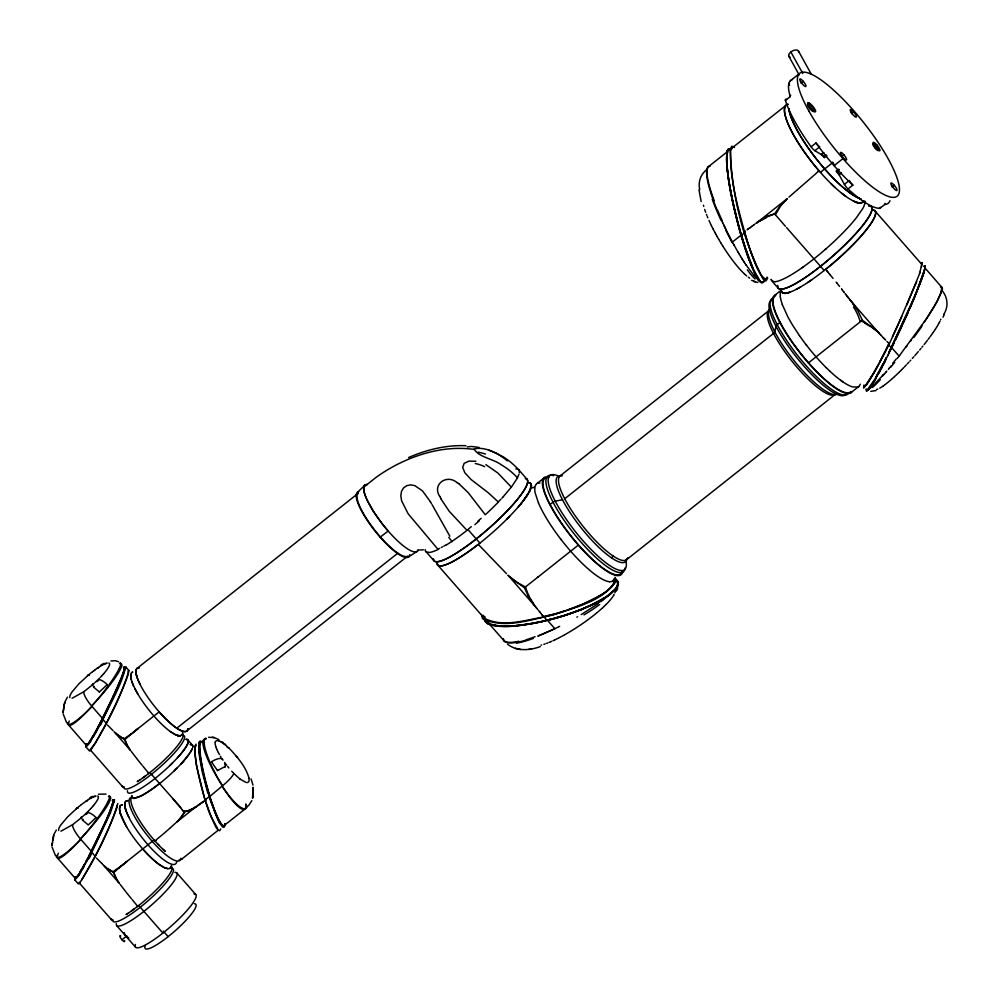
<?xml version="1.0" encoding="UTF-8"?>
<svg xmlns="http://www.w3.org/2000/svg" width="999" height="999" viewBox="0 0 999 999"><rect width="100%" height="100%" fill="white"/><g stroke="black" fill="none" stroke-linecap="round" stroke-linejoin="round"><path stroke-width="1.5" d="M131.856 796.44L131.918 795.791A38.724 7.33 -41.2 0 0 131.856 796.603L132.992 798.189A40.272 7.667 -41.4 0 0 133.866 798.526M726.76 159.828L726.773 158.004A56.931 8.317 76.2 0 1 726.872 155.906M726.76 159.103L726.76 159.028A57.53 8.317 76.4 0 0 726.935 164.123M924.774 268.369L924.774 268.232A56.931 3.834 -65.2 0 0 924.687 267.482L924.662 267.395M726.648 158.629L726.773 155.931M214.435 810.389C215.384 814.235 222.852 832.841 225.362 823.626M781.305 290.222L781.318 290.197A61.376 11.613 -41.2 0 0 781.655 291.958L784.19 293.344L789.21 292.457M52.56 840.646L53.671 835.102M865.434 201.398L863.81 206.593A61.863 11.713 -41.2 0 1 862.686 208.691L856.293 217.869A61.863 11.713 -41.2 0 1 775.773 281.618M98.426 797.352L98.439 797.14A26.686 5.045 -41.2 0 0 97.602 795.953M740.534 233.691C733.591 206.905 725.749 179.183 726.997 151.511M199.413 745.704L200.3 741.645L202.298 742.532M117.82 803.496C109.153 831.593 95.192 858.541 79.421 883.416L78.359 883.915L74.775 879.819L75.225 876.623A36.888 2.697 -64.2 0 0 75.012 877.859M124.113 667.881L125.649 666.77L128.983 670.566C120.317 698.663 106.356 725.611 90.584 750.486L89.523 750.986L85.914 746.84L86.389 743.693M863.798 385.239L863.598 388.149C886.687 356.268 900.536 317.62 916.67 281.656M921.453 267.033L921.652 264.198L875.161 211.126M225.237 823.613L225.15 825.074M864.222 385.502L864.247 385.252A56.531 3.809 -65.2 0 0 865.334 386.163L874.35 372.053M109.59 664.422L109.603 664.21A26.686 5.045 -41.2 0 0 108.766 663.024M119.743 682.342C121.066 679.083 126.773 666.595 123.764 667.569M519.33 472.902L519.155 470.517A61.876 11.701 -41.3 0 0 515.896 468.956M924.649 268.756L924.624 268.931A56.493 3.809 -65.2 0 1 923.625 272.902M726.91 155.345L727.035 154.345A56.493 8.254 76.2 0 1 727.959 151.149M613.324 579.969L614.223 581.918L614.36 580.556M924.962 268.868L916.995 290.896M519.13 470.442L518.656 469.88A67.832 65.022 21.4 0 0 503.421 456.968C494.717 452.372 484.115 446.366 474.075 449.001C478.858 457.467 493.481 458.766 501.573 464.997A67.944 63.774 5.9 0 1 517.395 477.722M182.63 732.954L182.655 732.779A38.724 9.615 51.6 0 1 182.555 733.391M866.633 389.223C865.908 394.78 872.439 383.978 869.954 387.525A62.175 4.196 -65.2 0 1 869.18 388.586A57.28 3.859 -65.2 0 1 867.869 390.047M252.797 787.449L252.897 790.197M215.197 742.432L215.135 743.094A26.736 6.643 51.6 0 0 215.796 746.628M171.453 865.958L171.491 865.621A38.724 9.615 51.6 0 1 171.391 866.32L171.353 866.458M866.033 389.16L866.42 391.084L875.599 378.284M484.915 616.658C482.579 624.425 493.668 625.973 498.963 626.286C510.864 627.072 522.739 625.374 534.403 623.176M120.117 806.093L119.518 809.24L120.579 814.197M131.943 672.464L132.805 672.052A40.647 10.102 51.6 0 0 131.418 672.951A39.972 9.89 51.6 0 0 131.169 673.289L130.694 676.46L131.743 681.268A40.135 9.978 51.6 0 0 133.641 686.076L137.787 693.968M584.165 603.533C595.416 598.126 611.513 591.096 614.323 581.43A56.531 15.609 -16.2 0 0 613.998 578.97L613.91 578.921M484.365 617.02L484.577 620.804L487.749 623.688M536.051 484.34L534.902 486.85L534.802 490.621A61.863 15.372 51.6 0 0 535.127 492.794L538.449 502.909M615.871 591.383A5.332 5.07 12.9 0 0 617.157 585.564L617.195 585.402M617.345 586.8L618.431 582.08L615.409 578.421M781.318 290.746L780.331 292.52L780.231 296.278M86.139 743.768L86.064 746.415L89.51 742.12A42.383 3.097 -64.2 0 0 90.809 740.097M74.975 876.697L74.888 877.909M74.8 877.384L74.9 879.345L78.197 875.499M108.891 814.547L113.661 799.887L112.412 800.699M190.297 744.492L190.372 744.492A40.16 7.605 -41.2 0 1 192.732 747.339L192.832 746.353M202.26 741.957L200 741.046L198.888 742.457L198.851 752.759L202.048 771.053L207.692 792.632M225 825.536L224.188 827.209L222.952 827.272L219.131 822.414L208.991 796.815L204.97 799.999L208.704 811.113L215.697 826.935L217.894 829.932L219.668 830.706L220.779 828.895M726.91 151.798L728.071 149.126L729.894 148.839M764.697 280.806L764.859 280.095M924.924 268.968L925.199 266.146L924.899 268.631M106.369 723.363L102.947 719.442C110.989 702.384 121.528 684.877 125.712 666.845M95.205 856.293L91.783 852.372L110.527 812.649L114.573 799.812L113.049 800.699M616.695 586.925L616.146 587.924A59.116 16.321 -16.2 0 0 616.932 586.463L617.307 585.439M865.234 202.834L864.06 201.323M252.547 798.189L252.897 790.259M136.076 670.154L136.438 669.155A40.472 10.052 51.6 0 1 138.062 667.894L139.123 667.757A40.072 9.953 51.6 0 1 139.435 667.769A39.997 9.94 51.6 0 0 154.071 705.756A39.997 9.94 51.6 0 0 187.862 728.983M253.271 795.004L253.222 787.562M727.147 151.024L726.423 159.291L727.459 172.078M924.762 269.081L916.033 293.256M808.553 104.395L808.928 102.972L810.002 103.634A5.332 1.324 51.6 0 1 814.884 109.203A5.332 1.324 51.6 0 1 814.36 111.501L812.025 110.689A4.271 1.061 51.6 0 1 808.129 106.244A4.271 1.061 51.6 0 1 808.553 104.395L809.627 105.057A4.271 1.061 51.6 0 1 813.536 109.515A4.271 1.061 51.6 0 1 813.111 111.351M809.627 105.057L810.002 103.634M64.985 702.285L64.71 703.121M53.809 835.264L51.873 845.591M923.85 272.715L923.576 273.639M860.289 384.19L859.34 385.989M113.024 803.571L113.224 802.859A36.888 2.697 -64.2 0 0 113.661 800.661M919.542 273.364L922.377 262.6L920.841 263.474M124.176 670.679L124.388 669.929A36.888 2.697 -64.2 0 0 124.825 667.732M924.187 270.991A56.106 3.671 -65.6 0 1 923.513 273.401L923.526 273.214M923.488 273.364L923.376 274.25L923.413 273.601M617.27 585.564L616.907 586.401M923.338 273.838L923.101 274.575M923.201 274.812L923.064 274.7A57.343 3.871 -65.2 0 1 922.277 276.998M922.951 275.587L923.076 275.187A57.53 3.921 -65.2 0 1 921.49 280.007M182.43 733.828L182.442 733.79A39.997 7.567 -41.2 0 1 170.492 753.808A39.997 7.567 -41.2 0 1 137.225 781.643L138.461 780.806M64.61 703.433L64.211 704.62L64.835 702.172M112.3 805.781L112.425 805.394A37.15 2.722 -64.2 0 0 112.912 803.92M618.393 584.315L617.02 587.325M123.389 673.039L123.589 672.464A37.15 2.722 -64.2 0 0 124.076 670.991M112.225 805.968L112 806.605M922.04 277.71L921.415 279.458A58.816 3.971 -65.2 0 1 920.266 282.53M614.922 592.807L614.934 592.744A45.966 10.115 -33.8 0 0 615.197 591.858M727.16 150.974L728.134 149.326L729.757 149.226M763.973 281.031L763.686 281.743M764.572 281.231C757.08 287.949 752.634 264.81 749.562 260.801M921.253 280.457L920.104 283.541M920.204 272.115L906.867 304.87M126.386 679.457L124.4 684.515A41.209 3.009 -64.2 0 1 120.142 694.417L118.644 697.764A44.88 3.284 -64.2 0 1 113.362 709.04L111.663 712.549A46.566 3.409 -64.2 0 1 106.106 723.651L95.429 743.081L90.147 749.675L122.577 786.712M115.222 812.387L113.237 817.444A41.209 3.009 -64.2 0 1 108.991 827.347L107.48 830.693A44.88 3.284 -64.2 0 1 102.21 841.97L100.499 845.479A46.566 3.409 -64.2 0 1 94.942 856.58L81.818 879.819M614.697 578.97L614.522 579.383A61.863 15.372 51.6 0 1 613.873 580.382M920.091 282.992L919.892 284.078M919.954 283.366L919.043 286.313M919.754 283.891L914.11 298.489M122.215 676.223L122.265 676.086A37.95 2.772 -64.2 0 0 123.064 673.963M122.165 676.36L121.841 677.172M919.217 285.277L919.043 285.714A61.064 4.121 -65.2 0 1 917.507 289.61M518.918 474.375L517.42 477.709M110.577 810.389L111.101 809.015A37.95 2.772 -64.2 0 0 111.9 806.892M917.144 290.509L915.921 293.531A63.986 4.321 -65.2 0 1 913.96 298.239M916.47 291.845L913.898 298.626M915.946 293.119L913.261 299.9M119.98 681.793L120.28 681.081A39.361 2.885 -64.2 0 0 121.453 678.171M108.816 814.722L108.541 815.371M940.608 319.792L940.671 319.655A48.526 7.53 -48.6 0 0 940.833 319.243M119.892 681.98L118.282 684.827M913.823 299.163L912.674 301.898M118.956 683.254L119.356 682.292A37.775 2.735 -64.3 0 0 124.201 669.03A38.599 2.81 -64.4 0 0 123.426 667.519M107.88 815.983L109.116 813.998A39.361 2.885 -64.2 0 0 110.29 811.101M108.704 815.034L107.118 817.756M117.932 685.639L119.543 682.879M105.594 821.278L108.379 815.808M914.023 297.702L890.796 348.339M912.075 303.284L912.374 302.585M913.311 299.975L912.287 302.197M912.736 301.348L912.012 302.822A67.32 4.545 -65.2 0 1 909.677 308.229M911.775 303.996L911.475 304.695M118.869 684.477L105.857 712.412M107.705 817.407L89.011 855.781M912.137 302.747L908.341 311.276M911.163 305.407L910.863 306.131M910.551 306.843L910.239 307.567M117.757 686.051L116.758 688.348M909.614 309.016L909.927 308.279M908.978 310.464L909.29 309.74M106.131 820.953L106.331 820.491A41.359 3.022 -64.2 0 0 107.942 816.782M908.178 312.3L895.616 339.76M117.195 688.249L117.495 687.562A41.359 3.022 -64.2 0 0 119.106 683.853M106.031 821.178L105.732 821.865M105.632 822.09L105.32 822.789M907.579 312.987L907.429 313.336A70.617 4.758 -65.2 0 1 904.782 319.255L904.532 319.792M908.366 311.388L883.491 364.41M116.433 689.984L116.059 690.809M104.795 823.975L104.096 825.499M115.609 691.808L115.26 692.569M903.808 321.403L904.132 320.691M114.735 693.731L114.498 694.255M200.037 742.357L199.9 742.657A36.888 5.582 75.2 0 0 199.425 745.366M903.146 322.852L903.72 321.591M113.337 695.941L100.062 723.064M114.073 695.167L113.187 697.09M102.185 828.87L89.473 854.907M102.909 828.096L102.41 829.195M901.81 316.521L892.482 336.576M101.898 830.294L101.573 830.993M112.612 698.338L112.313 698.963M101.448 831.268L101.124 831.967M110.789 702.21L110.439 702.934M99.351 835.713L99.763 834.839A45.729 3.347 -64.2 0 0 100.862 832.529M99.276 835.863L98.889 836.663M894.28 342.57L890.771 349.837M109.952 703.958L109.803 704.245A46.716 3.422 -64.2 0 1 108.654 706.643M98.789 836.887L98.664 837.137A46.716 3.422 -64.2 0 1 97.49 839.572M893.218 344.006L894.055 342.27A74.063 4.995 -65.2 0 0 902.322 324.65M892.719 345.042L893.056 344.355M108.504 706.942L108.142 707.692M97.34 839.872L96.978 840.621M891.895 346.753L892.382 345.729M942.994 317.245L944.105 314.96M107.992 707.991L107.667 708.653M96.828 840.921L96.491 841.62M224.538 825.199L224.663 824.899A36.888 5.582 75.2 0 0 224.962 823.75M888.648 344.268L889.023 343.506L886.987 341.483M891.72 347.09L891.558 347.427A75.437 5.082 -65.2 0 1 888.773 353.084M107.48 709.028L107.505 708.99A47.465 3.472 -64.2 0 1 106.294 711.45L106.219 711.6M96.354 841.882L96.316 841.957A47.465 3.472 -64.2 0 1 95.13 844.38M888.273 345.03L887.349 346.928M889.435 352.56L888.935 353.571M251.835 800.649L248.376 805.943M890.459 349.026L889.26 351.448M106.069 711.9L105.37 713.373M95.055 844.53L94.68 845.279M886.051 349.563L886.413 348.813M887.786 355.894L888.111 355.232M105.769 712.499L101.548 720.891M94.53 845.579L94.193 846.253M119.942 806.405L120.017 806.255A39.873 9.903 51.6 0 1 120.267 805.881L120.492 805.631M105.245 713.548L105.095 713.848A48.014 3.509 -64.2 0 1 101.498 720.891L101.086 721.802M94.081 846.478L93.931 846.777A48.014 3.509 -64.2 0 1 90.347 853.82L88.561 856.643M884.764 352.123L885.126 351.398M884.402 352.847L883.328 354.982A72.852 4.908 -65.2 0 1 880.206 361.076M65.297 701.111L67.47 697.127M54.133 834.04L56.306 830.057M885.614 360.252L885.214 361.026M886.076 357.792L881.23 368.768M884.902 361.65L883.953 363.499M882.879 365.597L883.915 362.849M883.266 364.123L882.791 364.922M101.436 721.041L99.725 723.713M879.857 361.763L879.207 363.012M880.044 361.413L881.081 359.39A73.139 4.933 -65.2 0 0 889.023 343.506M882.379 365.709L881.83 366.745A72.565 4.895 -65.2 0 1 879.607 370.966M882.841 364.098L876.623 375.736M100.911 722.027L98.389 726.236M89.723 855.019L87.238 859.165M517.532 477.822L511.388 487.112L497.814 472.977L485.876 464.647M881.967 367.345L881.368 368.494M100.512 722.789L100.337 723.139A47.727 3.496 -64.2 0 1 99.188 725.299L97.627 727.659M89.348 855.718L89.211 856.006A47.727 3.496 -64.2 0 1 88.024 858.228L86.476 860.589M878.87 363.648L878.795 363.798A70.18 4.733 -65.2 0 1 872.177 375.911M939.222 322.702L938.536 323.976M100.15 723.588L98.064 726.847M88.986 856.518L88.074 858.266M881.355 367.807L876.123 377.497M880.931 369.33L880.219 370.691M183.179 811.101L184.241 812.424L181.356 816.995L184.515 812.175M100.986 723.189L93.282 737.075M89.823 856.118L83.304 866.857M877.721 365.821L875.224 370.467M880.069 370.954L879.245 372.515M87.612 859.028L86.925 860.289M98.389 726.81L96.566 730.281M87.225 859.739L85.439 863.024M614.173 594.442L613.698 595.267M879.22 371.703L875.599 378.434M879.407 371.341L878.97 373.014M97.527 727.859L96.678 729.432M98.089 727.359L98.089 727.359A47.128 3.447 -64.2 0 1 97.003 729.382L96.866 729.62M86.364 860.788L85.614 862.162M522.739 501.486L529.27 491.795L531.368 485.289M529.158 492.007L529.27 491.783A61.364 11.613 -41.2 0 0 531.206 487.087A61.376 11.613 -41.2 0 0 531.031 484.028L531.343 484.99M96.578 729.62L95.954 730.756M878.084 373.801L877.846 374.213A69.992 4.72 -65.2 0 1 875.986 377.585M96.741 729.857L92.22 737.961M95.954 731.268L95.829 731.493A46.204 3.384 -64.2 0 1 94.967 733.029L94.668 733.566M84.79 864.197L84.665 864.422A46.204 3.384 -64.2 0 1 83.816 865.958L83.629 866.283M876.348 376.223L875.549 377.659M84.478 865.921L82.13 870.004M875.873 378.646L870.678 386.65M875.399 379.495L869.829 388.449M94.031 734.702L93.581 735.476M82.867 867.631L82.418 868.406M874.937 379.445L874.562 380.095M170.954 867.419L171.316 866.608L170.604 867.869M93.469 735.664L92.258 737.274M871.79 376.586L870.916 378.059M82.205 868.78L80.931 870.491M124.713 668.843L125.599 668.743M113.436 801.985L113.087 802.06A37.775 2.735 -64.3 0 1 108.179 815.259M113.549 801.772L114.435 801.673M80.057 872.377L85.839 862.312A47.128 3.447 -64.2 0 0 86.913 860.326M92.67 737.037L92.083 737.562A45.23 3.334 -64.4 0 0 95.38 731.942M766.345 217.67L758.428 221.728L766.021 217.32L774.587 213.861L780.256 205.794L787.2 198.664M92.495 737.324L89.336 743.406L85.964 746.927M92.42 737.449L90.06 742.319M81.256 870.379L78.322 876.123L74.838 879.882M732.267 147.914L730.669 150.612C729.62 179.708 738.124 208.242 745.741 236.114M80.844 870.629L80.357 872.052M616.046 588.174L615.884 588.448M91.92 737.849L91.121 739.597M92.308 737.649L91.92 738.298M80.669 870.916L80.095 871.865M767.694 278.072L766.033 280.831L763.411 279.57C742.619 239.835 731.53 193.706 730.194 148.976L731.855 146.216L734.477 147.477M937.199 326.273L936.013 328.196A47.29 7.343 -48.6 0 1 935.126 329.558L934.864 329.945M91.421 738.673L90.946 739.447M196.029 744.13L194.917 745.953L194.618 750.324L196.216 764.447L204.97 799.999M872.651 383.316L871.89 384.565A64.485 4.346 -65.2 0 1 870.828 386.226M80.857 872.127L78.909 875.249M613.561 595.504L613.286 595.941A48.064 10.577 -33.8 0 1 611.6 598.314L610.476 599.712A47.927 10.552 -33.8 0 1 609.627 600.699L608.354 602.11A48.427 10.664 -33.8 0 1 607.504 603.021L606.081 604.47M90.797 739.697L89.985 740.983A38.599 2.81 -64.4 0 1 86.201 743.88M79.833 872.739L78.821 873.913A38.599 2.81 -64.4 0 1 75.062 876.672M182.105 734.502L181.668 735.027M190.222 752.509L192.332 748.576A39.873 7.542 -41.2 0 1 192.058 749.213A40.647 7.692 -41.2 0 1 190.522 752.035L189.51 753.596M926.71 318.431L899.312 355.831M934.527 330.457L933.403 332.13M925.748 319.88L936.737 302.16L941.907 290.384A21.329 20.267 12.9 0 1 943.68 314.46M925.361 320.454L924.162 322.215M89.236 742.532L88.686 743.293M616.845 587.874L606.58 596.603L589.547 605.869A68.531 18.919 -16.2 0 1 585.426 607.667M933.066 332.605L931.867 334.328M921.927 325.462L920.678 327.26M615.746 588.511L615.222 589.21A58.167 16.059 -16.2 0 1 610.077 594.18L609.665 594.492M615.509 588.998L609.765 594.755L600.536 600.761M931.48 334.865L930.032 336.85M77.497 876.273L78.347 875.049A42.383 3.097 -64.2 0 0 79.645 873.026M155.694 840.546L155.719 840.521A6.643 6.256 7.4 0 1 156.106 840.047L156.344 839.797A15.185 14.323 8 0 1 156.756 839.385L162.213 834.877M911.488 339.972L910.589 341.183M929.382 337.749L928.183 339.335M616.47 588.399L605.918 597.514M906.967 345.979L906.293 346.865M927.359 340.409L926.273 341.833A49.063 7.617 -48.6 0 1 924.112 344.568M863.76 201.323L862.936 202.123A61.364 15.247 51.6 0 0 863.835 201.236M105.657 671.353L106.169 670.679A26.511 5.02 -41.2 0 0 109.515 664.872M94.493 804.282L95.017 803.608A26.511 5.02 -41.2 0 0 98.352 797.801M898.863 356.406L899.55 355.532M522.202 502.172L521.053 503.596M898.863 356.406L897.152 358.541M521.828 502.634L520.654 504.083M922.864 346.116L921.94 347.24M520.791 503.921L518.294 506.893M920.941 348.464L919.629 350.037M891.233 365.834L888.923 368.594M763.361 282.292L761.887 282.954L759.839 281.119A57.418 8.379 76.2 0 1 758.953 280.032A62.712 9.153 76.2 0 1 757.167 277.347M92.732 806.393L93.494 805.506M503.234 496.728L510.851 487.662M502.872 497.165L501.935 498.176M889.085 368.394L888.398 369.218M869.367 388.986L868.518 389.872M918.368 351.536L916.62 353.571A49.301 7.655 -48.6 0 1 915.346 355.045L914.822 355.644M179.895 818.818L181.306 817.057L178.072 820.766M179.945 818.755L178.871 819.942M886.85 371.041L885.638 372.452M103.946 673.401L104.645 672.577A26.686 5.045 -41.2 0 0 105.457 671.628M885.788 372.265L885.039 373.139M103.621 673.776L102.934 674.562M92.445 806.73L91.721 807.554M183.928 760.676L180.757 764.198M883.678 374.7L884.602 373.638M884.215 374.088L883.291 375.137M183.254 761.45L189.36 753.795A40.135 7.592 -41.2 0 1 186.513 757.592A40.022 7.58 -41.2 0 1 140.921 796.116L134.091 798.351M883.441 374.962L882.342 376.198M913.81 356.78L912.349 358.416M813.935 175.374L818.169 171.503M182.692 762.087L181.855 762.999M417.57 550.973L418.244 549.775A42.133 10.452 51.7 0 1 382.455 524.113L373.451 511.451L366.958 499.75A42.045 10.452 51.6 0 1 367.145 484.552A42.133 10.452 51.7 0 0 382.455 524.113L388.174 531.043L380.144 537.175M102.647 674.887L101.848 675.749M91.483 807.816L90.722 808.653M596.765 604.183L598.701 602.097A61.863 11.713 -41.2 0 1 596.765 604.183L596.465 604.695M177.372 757.879L179.445 755.556A40.072 7.58 -41.2 0 0 184.84 748.738L186.039 746.915A40.472 7.655 -41.2 0 0 187.849 743.456L188.237 742.232A40.16 7.605 -41.2 0 0 186.226 739.372M875.986 145.879L876.872 144.917M910.738 360.202L909.989 361.014M908.94 362.15L907.267 363.936M906.318 364.947L904.732 366.596M87.288 745.042L87.675 744.605A40.172 2.935 -64.2 0 0 88.524 743.531M509.577 516.396L507.005 518.993M903.958 367.395L901.86 369.53M88.486 810.988L88.973 810.489A26.436 5.007 -41.2 0 0 90.422 808.965M76.086 878.009L76.511 877.534A40.172 2.935 -64.2 0 0 77.36 876.46M500.899 499.225L498.239 501.923L488.411 492.882L471.091 479.532L464.785 472.689L462.687 467.395L464.135 463.361L468.893 461.138L475.811 461.226M172.452 763.024L169.917 765.509M176.935 768.144L174.4 770.629M901.448 369.942L899.512 371.865M923.788 266.221L925.074 265.684L924.225 266.283M177.897 820.941L176.511 822.264M605.756 604.795L604.058 606.443M899.025 372.327L897.127 374.163A50.812 7.892 -48.6 0 1 894.48 376.648M95.167 682.392L97.328 680.344A26.099 4.945 -41.2 0 0 99.326 678.371M357.542 492.245L364.96 485.177M176.661 822.115L196.141 806.668L194.817 807.542A20.28 19.306 13.9 0 1 193.706 808.228L184.653 812.075M870.641 387.849L874.262 384.69M786.762 199.088L780.331 206.368L775.436 214.822L785.376 226.249M603.883 606.618L602.047 608.304M170.192 827.946L175.799 822.876M169.705 828.396L162.849 834.365M613.561 580.694L612.712 581.281M797.602 189.573L813.348 175.861M83.916 815.396L86.164 813.273A26.099 4.945 -41.2 0 0 88.162 811.3M797.364 189.785L788.973 197.103M894.043 377.06L892.095 378.808M83.192 816.058L82.318 816.832A25.075 4.745 -41.2 0 1 81.019 817.981L72.677 824.65M94.268 683.204L93.419 683.965A25.075 4.745 -41.2 0 1 92.183 685.052M601.698 608.628L600.886 609.353A49.763 10.952 -33.8 0 1 597.29 612.449M115.921 870.541L113.649 872.539L115.784 877.721M115.747 870.691L116.583 869.954M127.185 745.242L124.813 739.61L128.496 736.375M116.521 870.004L126.598 861.725M891.57 379.27L889.709 380.881A50.412 7.83 -48.6 0 1 885.326 384.428M826.061 248.763L825.399 249.338M128.821 736.076L129.52 735.476M129.458 735.526L138.199 728.458M118.307 868.456L123.614 864.098M129.67 735.339L137.762 728.795M91.646 685.514L83.841 691.72M92.208 671.952L89.81 673.863A25.899 4.895 -41.2 0 0 88.611 674.849L78.871 683.853L72.015 691.97A27.123 5.132 -41.2 0 0 71.241 693.181L70.33 694.892A29.396 5.557 -41.2 0 0 69.83 696.303L69.805 697.589M468.581 528.958L471.278 526.673M81.044 804.882L78.646 806.792A25.899 4.895 -41.2 0 0 77.46 807.779L67.72 816.782L60.864 824.899A27.123 5.132 -41.2 0 0 60.077 826.111L59.203 827.721A29.396 5.557 -41.2 0 0 58.666 829.232L58.641 830.519M131.493 910.926L132.455 910.126M143.394 777.384L142.695 777.971M363.861 487.087L375.911 477.485A168.481 160.052 12.9 0 1 395.666 465.259C419.518 452.897 446.928 445.591 473.851 449.388M477.984 521.016L481.168 518.381M604.657 598.438L602.859 599.899M596.965 612.712L594.243 614.922A51.099 11.251 -33.8 0 1 567.457 633.179L564.66 634.777M603.458 599.425L602.36 600.299M534.44 487.062L532.966 487.849L531.331 487.225M509.965 577.16L524.438 587.749L537.112 577.747M197.015 806.068L199.276 804.432M869.767 325.562L876.772 330.981L862.312 320.204L808.378 362.949M774.874 295.229L780.581 290.659M602.072 600.524L600.711 601.598L602.434 600.237M538.261 576.848L537.762 577.235L578.346 545.104M132.929 732.629L134.578 731.33M122.103 865.296L127.035 861.388M538.336 576.773L537.487 577.447M790.309 80.832L799.262 73.739M800.986 83.054L803.221 81.294M826.91 155.619L824.487 157.542A5.332 1.324 51.6 0 0 821.428 154.633L814.884 150.674A5.332 1.324 51.6 0 1 811.101 146.816A78.397 19.48 51.6 0 1 785.426 100.4L790.284 96.553A5.332 1.324 51.6 0 1 790.733 95.38M708.104 166.945L727.235 151.811M136.838 668.568L357.917 493.518M851.435 113.624L853.67 111.863M811.101 146.816L815.971 142.969A5.332 1.324 51.6 0 0 819.742 146.828L814.884 150.674M821.428 154.633L823.863 152.71M823.975 156.943L826.41 155.02M733.828 244.68L732.404 242.045L740.983 235.252M756.593 222.914C761.076 219.917 754.27 224.425 756.593 222.914L787.224 198.626M820.379 172.352L832.854 162.5M760.451 281.643L753.621 269.817L745.266 247.44L741.495 235.24L744.517 232.842M841.62 156.493L843.843 154.72M834.04 165.684L842.956 158.629M889.959 200.662A78.397 19.48 51.6 0 1 884.764 204.445L879.894 208.292A78.397 19.48 51.6 0 1 848.014 188.961A5.332 1.324 51.6 0 1 844.405 184.378L839.135 174.85A5.332 1.324 51.6 0 0 836.288 171.029L838.723 169.106M836.8 171.591L839.235 169.668M136.214 730.019L159.153 711.862A40.01 9.94 51.6 0 0 187.874 728.721M839.135 174.85L841.558 172.927M844.405 184.378L849.262 180.532A5.332 1.324 51.6 0 0 852.871 185.115L848.014 188.961M176.773 728.221L397.839 553.171M187.05 730.781L406.905 556.693M892.07 187.063L894.292 185.302M560.052 475.961L769.105 310.439M550.112 504.483L553.034 502.16A3.197 1.898 -27.5 0 1 555.257 501.136L562.512 499.775M780.157 322.327L777.234 324.638A3.197 1.898 -27.5 0 0 776.023 326.336L774.749 331.718A3.197 1.898 -27.5 0 1 773.538 333.416L564.735 498.738M124.838 863.124L154.071 839.972M209.902 796.378L222.265 785.976A13.861 2.622 -41.2 0 0 233.766 773.413L233.616 773.251M181.731 859.115L218.419 830.069M224.176 825.511L245.929 808.291M121.965 939.759L126.761 935.951M626.498 559.74L835.039 394.605M731.768 148.214L786.787 104.708M850.524 392.994L859.053 386.301A61.863 15.372 51.6 0 1 858.079 386.975M536.513 483.891L544.83 477.385M121.091 866.071L112.887 871.777M92.507 671.715L93.419 671.028M81.344 804.645L82.255 803.958A26.186 4.958 -41.2 0 1 83.454 803.071L84.64 802.209A26.686 5.045 -41.2 0 1 85.814 801.398L87.5 800.261M143.956 776.935L145.417 775.998M780.818 291.97L781.43 291.421L782.317 292.744A62.213 11.776 -41.2 0 0 787.374 292.982L787.824 292.869M132.792 909.852L134.253 908.928M609.565 594.567L607.979 595.741A57.418 15.847 -16.2 0 1 605.319 597.514A62.712 17.32 -16.2 0 1 600.062 600.636M754.957 224.051L753.983 224.787M131.706 733.566L124.051 738.848M183.679 810.589C188.087 813.286 195.991 806.243 196.441 806.468M754.07 224.725L751.56 226.598M885.002 384.665L883.341 385.876M618.356 584.802L617.782 581.443L615.322 579.058M752.122 226.174L747.077 229.782M197.465 805.743L198.476 805.007M467.907 529.532L479.907 543.081M94.618 670.142L95.804 669.28A26.686 5.045 -41.2 0 1 96.978 668.468L98.664 667.332M120.754 805.406L122.39 804.857L121.653 804.982A40.647 10.102 51.6 0 0 120.267 805.881M598.326 603.359L597.365 604.058M467.282 446.94L471.391 446.453L478.983 447.39M195.891 806.83L195.567 807.042M750.149 227.622L749.063 228.396M802.746 267.282L802.11 267.732M198.764 742.906L199.625 743.169M200.3 803.72L198.826 804.757L201.536 802.884M595.741 605.219L581.206 614.61M748.401 228.858L747.677 229.358M811.787 279.757L807.704 282.542M206.056 799.837L205.22 800.399L205.906 799.937M883.041 386.089L881.518 387.1A50.1 7.78 -48.6 0 1 879.732 388.149M200.874 784.827L201.798 788.361A46.566 7.043 75.2 0 0 205.294 800.349L205.257 800.386M171.378 866.732A39.997 7.567 -41.2 0 1 159.34 886.737A39.997 7.567 -41.2 0 1 126.061 914.572L127.298 913.735M200.424 803.646L202.547 802.209M745.304 230.994L744.405 231.593A73.139 10.677 76.2 0 0 749.799 248.826L750.574 251.099M204.895 800.624L204.108 801.161M203.159 801.797L204.146 801.136M201.86 802.672L202.922 801.96M202.048 802.547L202.76 802.06M408.491 557.005L417.27 551.236M211.451 761.812L211.763 761.613A10.702 4.133 -32.6 0 1 219.643 758.466A5.532 3.796 85.2 0 1 221.254 758.566M606.443 597.077L595.541 603.259L584.278 608.141M99.076 667.057L100.599 666.108A25.562 4.833 -41.2 0 1 101.074 665.834L102.185 665.197M87.912 799.987L89.435 799.038A25.562 4.833 -41.2 0 1 89.91 798.763L91.021 798.126M217.457 770.554L224.563 766.832M139.111 780.394L139.773 779.994M194.305 807.866L194.817 807.529A19.443 18.482 13.7 0 1 193.681 808.191L194.318 807.841M127.947 913.323L128.609 912.911M867.544 390.272L867.444 390.309A57.817 3.896 -65.2 0 1 867.107 390.297M800.699 286.925L796.29 289.36M598.851 596.166L596.878 597.29M577.572 616.758L576.91 617.132M600.387 600.836L599.5 601.336M564.023 635.127L561.863 636.313M599.837 600.749L596.865 602.335A65.772 18.157 -16.2 0 1 593.456 604.033M102.373 665.084L102.747 664.884A27.323 5.17 -41.2 0 1 103.084 664.71L103.971 664.273M91.209 798.014L91.596 797.814A27.323 5.17 -41.2 0 1 91.92 797.639L92.807 797.202M443.793 546.153L445.691 545.129M599.35 601.41L593.806 604.245M442.495 546.853L441.233 547.514M561.238 636.638L558.766 637.936M439.56 548.401L437.987 549.225L436.925 548.076L408.104 513.723L401.61 500.774L400.811 495.729L401.511 491.283L403.546 487.912L406.768 485.664L410.564 484.877L414.81 485.614L422.515 490.921L430.394 501.748M558.016 638.311L555.019 639.772M559.64 626.373L558.978 626.698M200.749 741.608L200.599 741.683A37.15 5.619 75.2 0 0 200.175 742.107M558.266 627.047L557.604 627.372M223.838 825.936L224.001 825.861A37.15 5.619 75.2 0 0 224.388 825.449M556.893 627.722L555.182 628.533M593.493 604.395L581.668 609.565M592.919 604.295L591.645 604.894M127.922 671.066L128.983 670.566M554.845 628.696L547.527 620.354M554.52 628.858L538.586 635.801M554.77 639.897L552.971 640.721M180.881 735.539L181.618 735.077L180.419 735.676M591.121 605.007L582.005 608.94M584.502 603.384L584.84 603.234A67.22 18.556 -16.2 0 0 595.392 598.101M551.648 641.321L550.924 641.633M809.989 108.841L810.726 108.529M875.386 148.476L876.123 148.164M583.154 603.97L582.167 604.395M169.693 868.468L170.479 867.981L169.318 868.593M582.467 604.258L580.756 604.982M550.486 641.82L549.175 642.369M79.97 882.192L78.983 882.604L111.413 919.642M408.566 457.554C426.573 449.712 446.216 444.867 465.959 445.716M537.474 483.316L539.984 482.942M857.829 387.075L852.459 386.888A61.863 15.372 51.6 0 1 833.553 374.538L830.019 371.341M580.694 605.019L580.057 605.269M612.437 581.406L609.602 581.755M583.99 608.266L582.842 608.741M579.757 605.394L568.144 609.79M582.542 608.853L575.224 611.563M583.428 608.716L566.595 614.885M581.668 609.215L581.081 609.44A71.166 19.655 -16.2 0 1 575.961 611.4M581.318 609.702L580.269 610.114M537.662 636.163L538.673 635.764M419.555 549.987L423.389 549.812M579.919 610.252L568.518 614.335M875.998 390.559L870.753 391.358M546.628 643.368L547.152 643.169A50.712 11.164 -33.8 0 0 547.902 642.881M877.809 389.048L876.935 389.323A48.014 7.455 -48.6 0 1 876.585 389.398M572.664 612.599L575.349 611.625M574.487 611.95L564.135 615.359M572.34 612.712L571.003 613.174A73.526 20.305 -16.2 0 1 565.234 615.097M789.747 292.27L787.986 292.832M545.267 643.856L543.868 644.33M567.732 609.927L568.169 609.777A71.091 19.63 -16.2 0 0 579.707 605.419M567.432 610.039L565.921 610.551M565.034 610.851L562.499 611.675A73.139 20.192 -16.2 0 1 543.631 616.995C524.487 620.229 502.335 627.822 484.165 618.119L437.537 564.86M568.144 614.46L564.984 615.396M566.233 615.084L563.374 615.908M540.259 646.615C529.745 650.474 516.82 651.56 507.504 644.193M564.56 615.309L562.512 615.946M564.685 615.571L560.127 616.895M562.874 615.834L559.79 616.77A75.062 20.729 -16.2 0 1 553.546 618.531M562.337 615.996L547.839 620.017A75.437 20.829 -16.2 0 1 541.408 621.515C524.038 624.762 505.357 629.457 488.036 623.838M563.149 616.058L558.503 617.382M560.039 616.995L553.583 618.756M525.099 640.496L517.432 642.382M558.478 617.444L555.756 618.219M97.215 668.156L98.414 667.906M86.051 801.086L87.4 800.823M555.357 618.319L551.935 619.205M541.633 645.004L541.221 645.104A48.963 10.777 -33.8 0 1 541.008 645.167M553.409 618.856L549.887 619.767M481.543 614.435L482.529 618.681C504.545 629.295 530.619 619.655 553.271 614.934C575.187 607.18 602.047 601.648 615.933 581.493L614.959 577.247M549.363 619.605L550.874 619.243M551.848 619.268L548.651 620.054M550.686 619.293L541.408 621.528M550.499 619.343L549.737 619.53M548.863 620.017L543.743 621.241M543.306 616.558L556.992 613.386A72.852 20.117 -16.2 0 0 564.61 610.988M107.105 663.086L106.768 663.174A27.41 5.182 -41.2 0 0 106.019 663.411L105.245 663.698A26.736 5.057 -41.2 0 0 104.321 664.098M98.501 794.193L106.006 794.105M95.954 796.016L95.604 796.103A27.41 5.182 -41.2 0 0 94.855 796.34L94.031 796.653A26.736 5.057 -41.2 0 0 93.157 797.027M541.633 621.715L544.13 621.153M72.09 698.264L83.804 691.745A13.861 3.447 51.6 0 0 91.808 706.218L102.472 718.393M110.889 660.963L115.434 660.714L118.631 661.763M540.484 621.965L542.694 621.478M538.873 622.315L541.096 621.828M60.927 831.193L72.64 824.674A13.861 3.447 51.6 0 0 80.644 839.148L91.309 851.323M537.262 622.652L539.497 622.165M538.349 622.165L535.701 622.702A73.751 20.367 -16.2 0 1 518.194 625.362L518.194 625.362M537.912 622.489L534.065 623.289M536.326 622.802L529.358 624.125M528.733 649.412L531.468 648.888M127.373 800.723L126.973 800.798A40.472 10.052 51.6 0 0 125.275 802.085L124.912 803.084A40.135 9.978 51.6 0 0 127.747 814.834L128.958 817.369M529.92 623.963L516.246 625.549M208.616 737.287L214.348 737.612L218.943 739.622M775.411 281.668L773.938 281.718M517.382 625.436L516.57 625.524M517.007 625.636L513.411 625.774A69.193 19.106 -16.2 0 1 508.329 626.023M516.658 625.674L507.43 626.048M179.857 735.764L175.724 734.789L170.404 731.618M190.372 744.492L192.645 745.429M508.016 626.036L504.32 626.061A65.822 18.169 -16.2 0 1 500.187 625.874M179.645 735.776L179.533 735.776A39.972 9.89 51.6 0 1 134.815 688.523M507.267 626.173L499.25 625.861M246.865 782.554L247.103 782.554A27.123 6.743 51.6 0 0 247.764 782.429L248.576 781.855A29.396 7.305 51.6 0 0 249.038 780.818L249.026 778.271M428.459 552.297L426.498 551.96M128.821 938.061L126.548 936.125M765.159 279.121L761.413 275.699L756.518 266.358M499.937 625.861L497.065 625.549A62.625 17.295 -16.2 0 1 493.956 624.999L492.145 624.525M757.804 282.542L751.585 280.294M227.248 747.377L228.921 747.814M773.713 281.693L771.24 279.932M609.415 581.743L607.105 581.256A61.863 15.372 51.6 0 1 538.449 502.909M812.025 110.689L814.36 111.501M498.039 625.736L497.327 625.636M761.138 282.005L757.904 279.445M528.958 482.679L530.968 483.891L530.469 483.304A62.425 11.813 -41.2 0 0 529.083 482.704M495.966 625.424L493.406 624.862M246.154 782.467L240.022 779.095M214.348 737.612L212.25 737.187M515.384 648.401L520.779 649.537M186.95 739.435L187.662 739.735M191.433 744.555L192.095 744.817L187.7 739.76M218.556 740.833L218.282 740.759A26.511 6.581 51.6 0 0 215.235 742.22M492.007 624.475L491.733 624.387A59.99 16.558 -16.2 0 1 489.61 623.551M753.558 281.406L755.281 282.005M489.185 450.212L495.729 453.059M855.156 201.835C856.455 203.833 864.422 202.085 861.675 202.722A62.275 15.472 51.6 0 1 857.492 202.597L853.321 201.024M525.437 586.95L516.833 582.392L509.378 576.523M219.543 741.196L220.18 741.483M861.313 320.991L865.246 322.902M124.151 739.023L123.426 738.536M123.988 738.948L123.277 738.448M107.954 868.893L112.837 871.877M495.979 453.184L497.465 453.983M123.676 738.773L122.815 738.199M108.666 869.33L112.512 871.702M123.514 738.698L122.665 738.124M111.888 871.365L111.189 870.878M122.889 738.361L119.68 736.3M222.74 825.736L222.977 825.861A37.95 5.732 75.2 0 0 223.589 825.998M122.727 738.273L119.543 736.213M497.952 454.258L499.288 455.032M221.278 742.07L221.965 742.494M754.307 275.537L755.918 276.498A61.863 15.372 51.6 0 1 754.307 275.537L753.646 275.15L756.031 277.759M457.105 482.679C447.003 473.738 431.805 484.228 439.71 496.428M749.725 278.147L748.351 277.21M201.86 741.845L201.586 741.695A37.95 5.732 75.2 0 0 200.974 741.558M614.872 579.408L614.959 579.47A57.817 15.959 -16.2 0 1 616.133 580.444M108.841 869.505L107.817 868.743M93.506 687.012L99.4 692.007M82.343 819.942L88.249 824.937A37.85 6.893 -40.8 0 0 95.892 817.607M842.681 381.73L840.696 380.319M116.271 733.691L115.772 733.254L119.855 736.475M119.705 736.375L118.419 735.401M845.778 196.416L843.031 194.355M459.29 484.128L468.281 492.719L485.264 514.747A61.876 11.701 -41.3 0 0 498.389 502.047M105.17 866.695L107.817 868.793M118.406 735.439L116.346 733.753M239.935 779.02L234.191 773.838M758.253 279.72L750.973 265.06M841.483 193.132L843.131 194.43M157.942 844.23L159.253 845.429M224.138 743.993A26.099 6.481 51.6 0 1 225.861 745.366L229.208 748.388A25.075 6.231 51.6 0 1 230.27 749.437C237.999 757.729 245.791 766.895 248.976 777.996M162.999 849.262L164.023 850.174M103.983 865.609L104.982 866.52M756.131 277.847L757.092 278.733M115.797 733.291L115.147 732.679M834.914 187.425L831.18 183.866M165.21 851.273L165.322 851.373A39.997 9.94 51.6 0 1 138.461 818.755A39.997 9.94 51.6 0 1 132.255 796.278M829.882 371.216L826.448 367.907M744.03 273.539L742.269 271.79A51.099 11.326 59.2 0 1 724.712 249.051L722.901 246.229M878.183 332.317L876.872 330.994M878.283 332.417L879.545 333.666M107.243 684.627L106.968 684.365A10.702 3.596 45 0 0 100.212 679.819A5.532 3.284 -62.6 0 0 98.689 680.044M96.079 817.557L95.867 817.344A10.702 3.596 45 0 0 89.048 812.749A5.532 3.284 -62.6 0 0 87.525 812.974M107.492 725.012L113.024 730.594M96.453 858.066L101.686 863.323M826.423 367.882L825.848 367.32A61.863 15.372 51.6 0 1 799.45 335.602M878.096 332.192L879.557 333.654M102.385 864.073L101.811 863.461M508.878 576.098L508.179 575.387M885.688 340.172L883.391 337.799M466.933 530.244L449.288 511.376L440.696 498.588M884.864 339.323L883.878 338.311M181.056 807.904L149.9 772.564M233.017 772.627L232.767 772.364A25.899 6.431 51.6 0 1 231.756 771.265M883.278 337.687L880.481 334.677M880.107 334.265L880.668 334.865M506.53 573.701L479.12 545.254A9.59 9.003 16.8 0 0 478.134 544.505A61.863 11.713 -41.2 0 1 437.05 562.762M224.663 743.805L225.936 745.329M774.587 213.861L775.386 214.76M786.5 227.522L824.163 270.492M487.325 621.74L504.857 641.67M852.372 302.734L851.685 301.86L878.546 332.642M891.782 347.764L899.1 356.106M888.561 344.692L891.145 347.64M771.69 280.756L778.171 288.149M508.141 575.362L535.164 606.356M544.318 617.282L546.89 620.229M425.549 551.148L433.803 560.564M114.086 731.655L130.557 750.486L130.132 749.912M176.711 872.789L195.692 894.455M163.337 931.118L168.157 936.637M102.922 864.585L119.343 883.341M138.736 905.494L162.887 933.066M116.683 925.648L135.664 947.327M941.458 286.9L924.612 267.57A57.53 3.859 -65.4 0 1 924.637 268.019L924.774 268.182M518.693 469.755L527.322 479.645M172.927 798.863L177.51 804.095M67.994 724.337L86.189 745.229M56.831 857.267L75.025 878.109M753.808 275.324L745.828 264.648M177.597 804.207L178.883 805.718M132.043 899.45L136.738 905.206A3.646 3.409 19.5 0 1 137.35 906.605M142.832 766.083L147.902 772.277M131.219 898.488L126.074 892.119M828.246 272.577L828.933 273.426M142.008 765.122L137.238 759.19M833.066 278.384L829.832 274.525M535.452 606.718L536.138 607.529M850.536 300.449L851.535 301.673M850.624 300.574L848.413 297.902M850.886 300.899L849.674 299.425M535.876 607.192L536.438 607.879M536.401 607.829L536.925 608.453M829.083 273.614L829.944 274.65M228.871 767.956L228.684 767.719A26.186 6.506 51.6 0 1 227.66 766.47L227.597 766.395M131.256 751.398L136.788 758.591M120.092 884.327L125.524 891.383M537.1 608.666L538.086 609.877M836.188 282.143L836.812 282.917M179.42 806.368L180.519 807.729M848.601 298.127L847.764 297.09M836.7 282.779L839.56 286.401M847.951 297.34L845.716 294.493M538.823 610.776L539.922 612.162M847.502 296.765L846.902 296.016M539.485 611.613L541.57 614.285M181.331 808.74L181.993 809.59M181.88 809.44L183.292 811.225M828.071 272.34L827.259 271.266L827.634 271.778M845.079 293.656L845.691 294.455M806.555 345.279L806.018 344.58M561.126 539.622L560.589 538.923M541.67 614.41L542.245 615.159M534.84 605.931L528.571 595.729M852.284 302.647L853.183 303.821M542.707 615.784L542.145 615.034M534.303 605.232L528.671 596.853L524.438 587.749M852.746 303.284L857.904 310.901L862.075 319.593M853.258 303.971L854.794 306.218M841.558 289.023L842.045 289.66M843.531 291.633L844.155 292.457M543.419 616.72L542.657 615.696M841.707 289.223L843.855 292.058M217.645 828.633L211.039 816.47L205.294 800.349M118.869 882.691L117.682 881.018M224.575 762.437L225.649 763.873A26.623 6.618 51.6 0 0 226.648 765.184M118.506 882.204L116.746 879.532M827.222 271.216L826.772 270.567M799.425 335.577L793.144 326.011A61.863 15.372 51.6 0 1 787.886 316.895L782.292 304.533M449.825 536.151L432.117 504.707M128.696 747.864L129.695 749.312L127.135 745.242M220.791 823.626L221.516 824.575A39.361 5.944 75.2 0 0 222.365 825.461M222.14 758.903L222.14 758.903A25.562 6.356 51.6 0 0 222.59 759.59L223.002 760.202M746.028 264.947L744.992 263.386M761.275 275.499L761.325 275.562A58.079 8.454 76.4 0 0 767.032 277.085M745.029 263.449L744.492 262.625M66.583 722.539L63.237 714.123M55.42 855.469L52.073 847.052M761.226 275.412L760.227 273.776M744.03 261.9L742.969 260.24M744.193 262.163L743.643 261.313M743.006 260.302L742.282 259.153M722.801 246.066L720.903 242.994M221.041 757.205L220.779 756.767A27.323 6.793 51.6 0 1 220.492 756.318L220.442 756.231M742.319 259.216L741.845 258.454M126.973 744.929L128.359 747.302L127.909 746.603M741.97 258.654L741.42 257.754M741.283 257.53L740.546 256.331M826.435 270.03L825.973 269.156A61.863 11.713 -41.2 0 0 872.851 210.015M740.409 256.106L739.322 254.295M720.704 242.67L718.731 239.348M430.432 501.81L431.493 503.608M616.87 581.406L616.907 581.468A59.153 16.334 -16.2 0 1 617.382 582.579M739.173 254.046L738.785 253.396M116.933 879.794L113.424 872.239M738.086 252.198L738.648 253.159M126.636 826.897L120.404 813.648M116.846 879.644L115.722 877.709M757.005 277.073L756.106 275.462A65.772 9.603 76.2 0 1 755.007 273.314M734.003 244.98L737.936 251.948M718.643 239.186L717.032 236.376M716.733 235.839L715.896 234.315M811.113 73.876L798.576 51.249M790.871 51.973L802.784 73.501M788.735 56.069L799.163 74.925M734.19 245.329L733.815 244.655M715.808 234.153L714.884 232.467M732.404 242.045L725.961 229.545M127.348 745.541L126.811 744.617M714.76 232.218L713.024 228.908M218.331 752.509L218.731 753.246A26.736 6.643 51.6 0 0 219.455 754.557M218.706 820.079L219.53 821.603A41.359 6.256 75.2 0 0 220.667 823.451M218.107 752.06L218.057 751.985A27.41 6.806 51.6 0 1 217.42 750.674L217.133 750.062M127.023 744.942L124.588 739.31M712.911 228.671L712.237 227.322A50.712 11.239 59.2 0 1 711.763 226.361L711.388 225.599M218.444 819.58L217.482 817.582M140.122 684.44L138.911 681.905A40.135 9.978 51.6 0 1 136.076 670.217M123.576 821.315L123.039 820.216M726.136 229.907L723.751 224.987M725.624 228.871L725.461 228.534A64.348 10.689 64.1 0 1 724.05 225.399M754.832 272.964L753.758 270.679A68.531 10.002 76.2 0 1 752.472 267.744M711.251 225.324L708.978 220.442M723.626 224.725L722.552 222.44M722.639 222.64L721.765 220.729M217.145 816.857L216.084 814.46M133.629 686.063L131.781 681.393M217.045 816.008L214.56 809.939M756.168 265.584L756.555 266.446A67.22 9.815 76.2 0 0 759.939 273.301M216.833 749.387L216.533 748.676M756.056 265.322L755.706 264.498M755.719 264.535L751.335 253.247M752.384 267.532L751.136 264.498A71.166 10.39 76.2 0 1 749.587 260.489M755.494 263.998L755.144 263.174M716.857 209.565L712.886 199.463L713.124 200.087M755.069 262.974L754.957 262.712A71.091 10.377 76.2 0 1 751.473 253.621M707.242 216.383L707.592 217.233A48.963 10.852 59.2 0 0 707.816 217.757M750.861 264.797L748.101 256.443A73.526 10.739 76.2 0 1 746.403 251.548M216.396 748.338L215.921 747.04M706.805 215.285L706.443 214.373M214.748 811.176L214.985 811.775A45.729 6.918 75.2 0 0 215.734 813.611M214.635 811.238L214.236 809.864A46.716 7.068 75.2 0 1 213.449 807.766M214.323 810.426L213.149 806.967M214.173 808.928L212.687 804.844M749.487 260.227L748.9 258.629M251.049 778.908L253.009 785.139M199.688 743.381L200.1 743.518A37.775 5.682 75.3 0 1 202.31 742.032M749.163 260.389C739.223 233.054 732.567 204.595 727.971 175.911M705.644 212.25L705.506 211.863A47.827 10.602 59.2 0 1 704.67 209.428M213.361 807.866L212.662 805.606A47.465 7.18 75.2 0 1 211.863 803.321L211.613 802.597M748.638 258.304L744.829 246.753A75.062 10.964 76.2 0 1 743.044 241.071M213.049 806.992L211.813 803.184M751.36 253.309L750.786 251.686M782.242 304.408L780.656 298.951M750.686 251.423L750.411 250.637A72.852 10.639 76.2 0 1 748.201 244.006L745.866 236.513M212.612 804.62L208.454 792.694M211.563 802.447L211.064 800.973A48.014 7.255 75.2 0 1 208.691 793.493M211.763 803.333L209.54 796.528M745.828 250.225L740.709 233.629M137.013 677.097L136.438 675.112M125.849 810.027L125.3 808.166M209.753 795.891L205.27 779.832M742.931 240.722L742.394 238.936M742.344 238.749L741.97 237.5M120.367 813.511L120.105 812.587M208.404 792.532L208.167 791.72M208.604 793.481C204.383 779.22 199.288 758.478 199.375 746.69A37.425 5.657 75.2 0 0 199.4 748.426M741.857 237.138L741.545 236.051M208.117 791.558L207.954 790.996A47.727 7.218 75.2 0 1 207.18 788.323L206.955 787.512M741.495 235.24C735.651 215.272 730.044 191.084 727.809 173.052M703.758 206.443L703.583 205.794A47.727 10.577 59.2 0 1 703.421 205.195M206.905 787.349L206.706 786.613M739.547 229.033L739.31 228.172M206.631 786.325L206.481 785.801A47.128 7.13 75.2 0 1 205.769 783.141L205.557 782.342M131.344 679.957L131.194 679.357A40.16 9.978 51.6 0 1 130.794 674.313M739.26 227.972L738.923 226.736M738.823 226.348L738.099 223.664A73.751 10.764 76.2 0 1 733.503 204.733L732.292 199.163A69.193 10.102 76.2 0 1 731.056 192.994M205.519 782.18L205.182 780.893M701.148 201.536L699 189.86M205.107 780.569L205.02 780.256A46.204 6.981 75.2 0 1 204.483 778.071M203.883 775.586L203.534 774.088M203.297 773.051L203.097 772.165M483.553 615.384L484.165 618.119M203.034 771.877L202.872 771.141M203.259 771.253L201.823 764.123M202.622 770.017L202.273 768.356M202.21 768.081L202.073 767.394M730.981 192.657L730.756 191.446M780.556 298.439L780.294 296.79M730.694 191.109L730.219 188.586M730.157 188.249L730.107 187.912A65.822 9.615 76.2 0 1 729.158 182.405M200.861 760.863L201.099 762.274A42.383 6.406 75.2 0 0 201.885 766.445M200.824 760.639L200.574 759.153M617.482 583.029L617.544 583.728A58.591 16.184 -16.2 0 1 617.394 585.102M729.108 182.093L728.983 181.343M728.958 181.206L728.783 180.02M728.733 179.733L728.471 177.997A62.625 9.141 76.2 0 1 727.834 173.302M196.004 761.413L196.066 761.837A42.108 6.369 75.2 0 0 197.29 768.918L198.002 772.477A44.88 6.781 75.2 0 0 200.811 784.577M195.979 761.213L195.654 758.79A36.688 5.544 75.2 0 1 196.241 745.516M728.071 176.436L726.773 163.674M200 755.144L200.05 755.506A40.172 6.069 75.2 0 0 200.524 758.815M727.697 172.19L727.422 169.68A59.99 8.754 76.2 0 1 727.06 165.884M113.649 800.424L113.649 800.374A37.425 2.735 -64.2 0 0 113.474 800.024M727.035 165.434L726.96 164.523M726.947 164.323L726.872 163.037A58.079 8.479 76.2 0 1 726.773 160.127M63.724 708.815L64.086 704.632L63.037 712.662M199.413 748.676L199.513 750.374A38.486 5.819 75.2 0 0 199.738 752.834M754.969 278.971A64.198 12.125 66 0 1 747.364 269.867M732.292 242.794A64.835 11.239 64.1 0 1 725.761 230.182M722.252 220.816A63.724 11.001 64 0 1 717.494 210.027M721.078 220.467A63.262 12.1 63.7 0 1 712.237 199.201M714.26 200.749A61.364 11.863 63.6 0 1 707.03 170.267A61.339 13.162 64.1 0 1 709.652 166.134M713.199 199.75A61.314 12.525 63.5 0 1 706.817 169.905M699.725 189.498A21.329 20.267 12.9 0 1 706.655 169.618A61.364 12.587 63.3 0 1 709.852 166.346M741.433 235.689A75.437 11.014 76.2 0 1 739.66 229.408M762.387 282.168A58.167 8.492 76.2 0 1 760.651 281.793M726.735 155.032A56.119 8.179 76.3 0 1 726.985 153.509M727.222 153.634A56.106 8.079 76.6 0 1 727.734 151.935M746.715 275.936A49.763 11.026 59.2 0 1 744.305 273.801M787.599 104.358A61.863 15.372 51.6 0 0 818.855 170.629A9.59 9.178 19.4 0 1 818.169 171.503M863.923 200.949A61.763 15.347 51.6 0 1 811.8 161.975A61.763 15.347 51.6 0 1 788.273 104.296M860.838 198.888A61.763 15.347 51.6 0 1 817.494 160.352A61.863 15.372 51.6 0 1 788.848 108.629A61.763 15.347 51.6 0 0 817.494 160.352A61.863 15.372 51.6 0 0 860.888 198.976M777.709 285.377A61.863 11.713 -41.2 0 0 832.517 256.331A61.863 11.713 -41.2 0 0 868.568 205.819A61.763 11.688 -41.2 0 1 834.202 254.82A61.763 11.688 -41.2 0 1 777.721 286.488M771.166 279.645A61.863 11.713 -41.2 0 1 771.116 279.345M765.933 216.833A53.696 50 5.6 0 1 775.174 213.861M176.711 861.65A40.01 9.94 51.6 0 1 143.132 838.973A40.01 9.94 51.6 0 1 128.184 800.611M142.745 848.913A39.972 9.89 51.6 0 0 168.394 868.693L164.573 867.719L159.241 864.547A39.91 9.928 51.7 0 1 123.701 821.553M122.477 819.005A40.135 9.978 51.6 0 1 119.655 807.317M171.291 868.193A39.898 7.555 -41.2 0 1 148.052 900.761A39.898 7.555 -41.2 0 1 112.7 919.505M112.812 920.254A39.997 7.567 -41.2 0 1 111.076 918.93M174.912 872.339A39.898 7.555 -41.2 0 1 151.673 904.907A39.898 7.555 -41.2 0 1 116.321 923.638M117.27 805.144A36.688 2.685 -64.2 0 1 115.285 812.287M91.409 854.008A49.088 4.071 -64.1 0 1 89.261 858.079M108.479 796.528A40.172 6.518 -48.4 0 1 110.577 798.75M108.054 801.348A40.172 5.844 -50.5 0 1 80.694 838.923M110.502 798.813A40.185 6.106 -48.2 0 1 80.794 838.448M109.091 795.803A40.172 5.882 -50.4 0 1 108.279 801.123M80.507 839.747A40.172 6.518 -48.4 0 1 56.256 855.444M80.594 839.372A40.172 5.882 -50.4 0 1 58.404 853.196M112.75 800.361A38.486 2.822 -64.2 0 1 113.187 800.049M75.924 878.158A38.486 2.822 -64.2 0 1 75.487 878.471M75.2 878.508A37.425 2.735 -64.2 0 1 75.05 878.296M105.494 821.428A43.169 3.097 -64.4 0 1 102.11 828.945M84.216 864.872A45.23 3.334 -64.4 0 1 81.006 870.491M112.412 800.324A38.599 2.81 -64.4 0 1 113.074 801.885M51.923 845.541A39.623 7.53 -41.1 0 1 52.585 842.669M76.286 808.765A13.861 3.447 51.6 0 1 78.272 808.129M94.293 804.557A26.686 5.045 -41.2 0 1 93.469 805.569M92.657 796.815A10.702 7.955 61.7 0 1 95.429 796.44M90.971 797.264A5.532 2.672 -50.2 0 1 92.832 796.39M83.117 819.48A5.557 2.535 -4.5 0 1 82.193 819.068M81.394 818.306A5.557 2.535 -4.5 0 1 81.531 816.82M85.852 814.56A5.132 1.761 -45.5 0 1 86.95 813.748M89.386 798.401A5.182 1.523 -42.2 0 1 90.884 797.239M837.15 394.093A54.408 13.524 51.6 0 1 793.181 359.528A54.408 13.524 51.6 0 1 769.655 308.841M835.626 394.118A53.471 13.287 51.6 0 1 792.856 362.275A53.471 13.287 51.6 0 1 768.531 310.926M625.786 560.214A60.015 14.91 51.6 0 1 575.586 531.83A60.015 14.91 51.6 0 1 559.515 476.511M625.187 567.819A60.964 15.147 51.6 0 1 572.315 531.58A60.964 15.147 51.6 0 1 553.608 475.686M848.688 392.907A60.964 15.147 51.6 0 1 797.876 355.806A60.964 15.147 51.6 0 1 773.463 297.889M845.716 394.48A60.015 14.91 51.6 0 1 796.34 357.018A60.015 14.91 51.6 0 1 771.253 300.424M627.722 557.854A53.471 13.287 51.6 0 1 583.366 526.735A53.471 13.287 51.6 0 1 561.775 475.212M626.885 558.653A54.408 13.524 51.6 0 1 580.207 526.66A54.408 13.524 51.6 0 1 562.1 475.911M622.015 571.565A60.964 15.147 51.6 0 1 570.766 535.639A60.964 15.147 51.6 0 1 547.602 477.559M850.936 391.533A60.964 15.147 51.6 0 1 800.798 353.496A60.964 15.147 51.6 0 1 775.311 296.004M611.8 558.091A3.197 2.448 -56.2 0 1 613.174 556.068M186.076 739.41A39.898 7.555 -41.2 0 1 162.837 771.977A39.898 7.555 -41.2 0 1 127.485 790.709M159.603 783.428A39.972 7.53 -40.8 0 1 133.367 798.101M180.919 858.253A39.898 9.915 51.6 0 1 147.615 835.838A39.898 9.915 51.6 0 1 132.368 797.364M182.018 858.84A39.997 9.94 51.6 0 1 179.133 859.727M155.27 841.345A2.71 2.547 6.6 0 1 155.707 840.546M181.431 859.177A10.827 0.737 -24 0 1 181.156 859.352M940.821 286.413A61.364 8.779 -53.2 0 1 941.108 291.333M940.459 286.838A61.95 8.317 -52.8 0 1 942.269 289.935M941.807 290.497A61.364 8.292 -52.6 0 1 926.635 318.494M880.281 379.707A64.148 6.731 -54.2 0 1 872.452 387.45M883.091 374.9A64.261 6.106 -53.4 0 1 874.999 383.566M896.153 359.053A65.235 5.832 -53.1 0 1 892.619 363.411M874.475 380.244A67.145 4.533 -65.2 0 1 873.076 382.629M886.45 357.742A74.513 5.02 -65.2 0 1 883.903 362.762M924.912 268.469A56.119 3.734 -65.3 0 1 924.712 269.905M921.677 326.623A63.711 7.293 -53.1 0 1 913.823 337.562M894.692 362.4A65.347 6.706 -53.5 0 1 890.696 367.245M938.411 324.2A48.776 7.567 -48.6 0 1 937.537 325.711M940.009 321.129A47.765 7.418 -48.6 0 1 939.372 322.415M872.152 210.065A61.763 11.688 -41.2 0 1 837.861 259.003A61.763 11.688 -41.2 0 1 781.38 290.659M853.446 306.955A52.885 47.827 32.2 0 1 860.064 321.228M851.997 391.596A61.863 15.372 51.6 0 1 799.787 352.56A61.863 15.372 51.6 0 1 776.211 294.78M870.454 378.833A63.899 4.308 -65.2 0 1 866.133 385.327M864.984 323.364A54.358 49.401 19.2 0 1 869.455 325.986M102.572 721.078A49.088 4.071 -64.1 0 1 100.412 725.149M119.518 663.623A40.172 6.518 -48.4 0 1 121.728 665.821M119.218 668.418A40.172 5.844 -50.5 0 1 91.858 705.993M121.666 665.896A40.185 6.106 -48.2 0 1 91.958 705.519M120.192 662.824A40.172 5.882 -50.4 0 1 119.443 668.194M91.671 706.817A40.172 6.518 -48.4 0 1 67.383 722.889M91.746 706.443A40.172 5.882 -50.4 0 1 69.268 721.003M123.913 667.432A38.486 2.822 -64.2 0 1 124.338 667.12M124.638 667.095A37.425 2.735 -64.2 0 1 124.788 667.307M112.013 699.6A45.729 3.347 -64.2 0 1 110.926 701.91M87.088 745.229A38.486 2.822 -64.2 0 1 86.651 745.541M86.364 745.579A37.425 2.735 -64.2 0 1 86.214 745.366M86.176 744.929A36.888 2.697 -64.2 0 1 86.339 743.83M116.658 688.498A43.169 3.097 -64.4 0 1 113.262 696.016M63.087 712.612A39.623 7.53 -41.1 0 1 63.736 709.74M87.45 675.836A13.861 3.447 51.6 0 1 89.435 675.199M93.456 671.241A26.099 4.945 -41.2 0 1 94.655 670.354M103.821 663.885A10.702 7.955 61.7 0 1 106.468 663.498M103.996 663.461A5.532 2.672 -50.2 0 0 102.135 664.335A5.182 1.523 -42.2 0 0 100.549 665.471M107.055 684.677A37.85 6.893 -40.8 0 1 99.313 691.97M94.281 686.55A5.557 2.535 -4.5 0 1 93.357 686.138M92.545 685.376A5.557 2.535 -4.5 0 1 92.695 683.89M97.015 681.63A5.132 1.761 -45.5 0 1 98.114 680.819M101.673 675.936A26.511 5.02 -41.2 0 1 100.212 677.472M182.455 735.264A39.898 7.555 -41.2 0 1 159.216 767.831A39.898 7.555 -41.2 0 1 123.864 786.575M177.984 736.45A39.898 7.555 -41.2 0 1 180.494 735.576M123.976 787.324A39.997 7.567 -41.2 0 1 122.24 786.001M147.852 772.314A3.646 3.409 19.5 0 1 148.514 773.676M122.153 786.201A10.827 1.211 33.4 0 1 122.153 786.151M128.384 671.977A36.688 2.685 -64.2 0 1 126.436 679.357M407.829 556.006A39.997 9.94 51.6 0 1 375.149 530.694A39.997 9.94 51.6 0 1 358.216 493.244M852.871 185.115A78.397 19.48 51.6 0 1 815.971 142.969M790.284 96.553A78.397 19.48 51.6 0 1 792.469 79.495M880.206 207.255A5.332 1.324 51.6 0 1 879.894 208.292M885.077 203.396A5.332 1.324 51.6 0 1 884.764 204.445M834.727 165.21A4.795 1.186 51.6 0 1 832.442 162.238M813.273 110.839A5.332 1.324 51.6 0 1 808.391 105.27A5.332 1.324 51.6 0 1 808.928 102.972M839.297 174.138A61.863 15.372 51.6 0 1 836.288 171.029M824.487 157.542A61.863 15.372 51.6 0 1 821.59 153.921M790.059 57.218A5.495 2.96 -29 0 1 792.195 51.086A5.495 2.96 -29 0 1 798.588 52.447M789.622 85.352A5.332 1.324 51.6 0 1 789.41 83.029M785.426 100.4A5.332 1.324 51.6 0 1 786.6 99.55M599.675 604.482A64.198 15.447 -26.8 0 1 583.978 614.909M554.87 628.621A64.71 13.362 -27.9 0 1 538.761 635.651M535.102 636.7A63.724 13.499 -28.1 0 1 525.836 639.86M518.806 641.271A61.364 13.949 -29 0 1 503.259 639.073M517.744 642.12A61.314 14.486 -29.4 0 1 503.359 638.985M533.454 638.373A63.212 14.361 -29 0 1 516.408 643.169M485.901 619.855A56.931 15.722 -16.2 0 1 485.826 619.567M487.962 622.552A58.079 16.034 -16.2 0 1 487.112 621.815M488.848 622.901A57.53 15.872 -16 0 1 486.863 621.066M529.07 482.754A61.763 11.688 -41.2 0 1 491.92 533.079A61.763 11.688 -41.2 0 1 437.125 563.249M525.412 478.571A61.763 11.688 -41.2 0 1 488.261 528.908A61.863 11.713 -41.2 0 1 433.391 559.14M433.479 559.078A61.763 11.688 -41.2 0 0 488.261 528.908A61.863 11.713 -41.2 0 0 525.486 478.509M622.802 571.253A61.863 15.372 51.6 0 1 569.742 534.715A61.863 15.372 51.6 0 1 549.038 477.01M614.335 582.355A58.079 16.059 -16.1 0 1 599.325 595.941M528.783 595.629A53.696 51.661 1.7 0 1 525.549 586.925M527.859 494.23A62.275 11.788 -41.2 0 1 523.101 501.011M209.178 796.016A49.088 7.08 74.8 0 1 207.954 792.032M222.377 785.464A40.172 8.704 58.8 0 1 203.097 740.833M245.904 805.094A40.172 8.579 61.2 0 1 222.253 786.051M246.978 806.68A40.185 9.116 59 0 1 222.165 786.4M222.315 785.738A40.172 8.616 61 0 1 205.919 738.099M203.147 740.908A40.185 9.116 59 0 1 206.281 738.885M202.198 742.095A39.361 5.944 75.2 0 1 202.285 742.17M225.062 823.725A38.599 5.794 75.3 0 1 225 824.063A37.775 5.682 75.3 0 1 221.254 823.788L219.418 820.866A43.169 6.506 75.3 0 1 217.045 816.033M201.885 764.223A38.599 5.794 75.3 0 1 200.075 743.356M205.344 779.844A45.23 6.731 75.3 0 1 203.359 771.353M247.153 805.931A40.172 8.704 58.8 0 1 247.015 806.755M245.854 803.883A40.172 8.616 61 0 1 245.929 805.132M253.184 794.917A39.623 9.853 51.5 0 1 252.522 798.164M236.226 756.543A13.861 2.622 -41.2 0 1 237.412 757.504M224.675 764.21A5.582 2.398 39.2 0 1 225 767.22M217.57 770.541A37.85 9.116 51.2 0 1 211.588 761.875M220.304 741.658A10.702 7.443 -52.9 0 1 223.289 742.569M223.464 743.256A5.532 1.648 55.9 0 1 224.613 744.43M218.856 740.883A26.736 6.643 51.6 0 1 219.58 741.158M222.19 742.632A26.436 6.568 51.6 0 1 223.451 743.493M221.503 758.541A5.182 3.222 67.9 0 1 222.54 759.19M409.752 554.582A41.196 10.24 51.6 0 1 376.298 532.604A41.196 10.24 51.6 0 1 358.716 491.77M467.033 530.344A61.876 11.701 -41.3 0 1 446.066 545.117M437.987 549.537A61.876 11.701 -41.3 0 1 428.946 552.472M426.073 551.785A61.876 11.701 -41.3 0 1 425.187 549.612M452.11 541.645A71.216 50.512 64.3 0 1 448.788 537.3M478.146 452.172A32.979 11.688 12 0 1 485.502 454.021M500.561 455.894A66.883 58.479 75.9 0 1 507.38 460.926M475.349 463.548A32.979 27.71 11.4 0 1 484.652 466.658M474.85 524.625A60.302 1.261 -39.9 0 1 479.108 521.053M440.846 498.526A37.263 35.015 26.9 0 1 439.86 496.378M457.155 482.592A35.19 33.342 -72.5 0 1 459.353 484.028M126.461 936.65A3.734 1.249 52.7 0 1 124.263 932.579M193.968 893.93A39.997 7.567 -41.2 0 1 169.555 927.547A39.997 7.567 -41.2 0 1 135.427 944.48M194.268 903.758A33.604 6.356 -41.2 0 1 173.764 931.992A33.604 6.356 -41.2 0 1 145.092 946.215M124.488 940.546A3.734 0.924 51.6 0 1 123.289 941.046A3.734 0.924 51.6 0 1 120.13 937.099A3.734 0.924 51.6 0 1 120.804 935.938M873.601 384.977L872.09 385.626A61.863 11.713 -41.2 0 0 873.601 384.977L873.725 384.915M728.87 150.325A57.343 8.367 76.2 0 0 728.795 150.35M110.989 919.08A10.827 1.211 33.4 0 0 110.989 919.13M808.89 111.039A78.397 19.48 51.6 0 0 896.103 196.828A78.397 19.48 51.6 0 0 840.271 96.404A78.397 19.48 51.6 0 0 808.89 111.039M891.545 185.302A4.795 1.186 51.6 0 0 896.877 190.559A4.795 1.186 51.6 0 0 893.456 184.415A4.795 1.186 51.6 0 0 891.545 185.302M850.911 111.876A4.795 1.186 51.6 0 0 856.255 117.12A4.795 1.186 51.6 0 0 852.834 110.976A4.795 1.186 51.6 0 0 850.911 111.876M800.461 81.294A4.795 1.186 51.6 0 0 805.806 86.551A4.795 1.186 51.6 0 0 802.384 80.407A4.795 1.186 51.6 0 0 800.461 81.294M841.096 154.733A4.795 1.186 51.6 0 0 846.428 159.99A4.795 1.186 51.6 0 0 843.019 153.834A4.795 1.186 51.6 0 0 841.096 154.733M873.538 145.891A4.271 1.061 51.6 0 0 878.283 150.562A4.271 1.061 51.6 0 0 875.249 145.092A4.271 1.061 51.6 0 0 873.538 145.891M873.813 144.93A5.332 1.324 51.6 0 0 879.744 150.762A5.332 1.324 51.6 0 0 875.948 143.931A5.332 1.324 51.6 0 0 873.813 144.93M600.124 601.51A2.585 2.073 67.9 0 0 599.075 601.723A2.647 2.123 67.6 0 1 600.137 601.573"/></g></svg>
